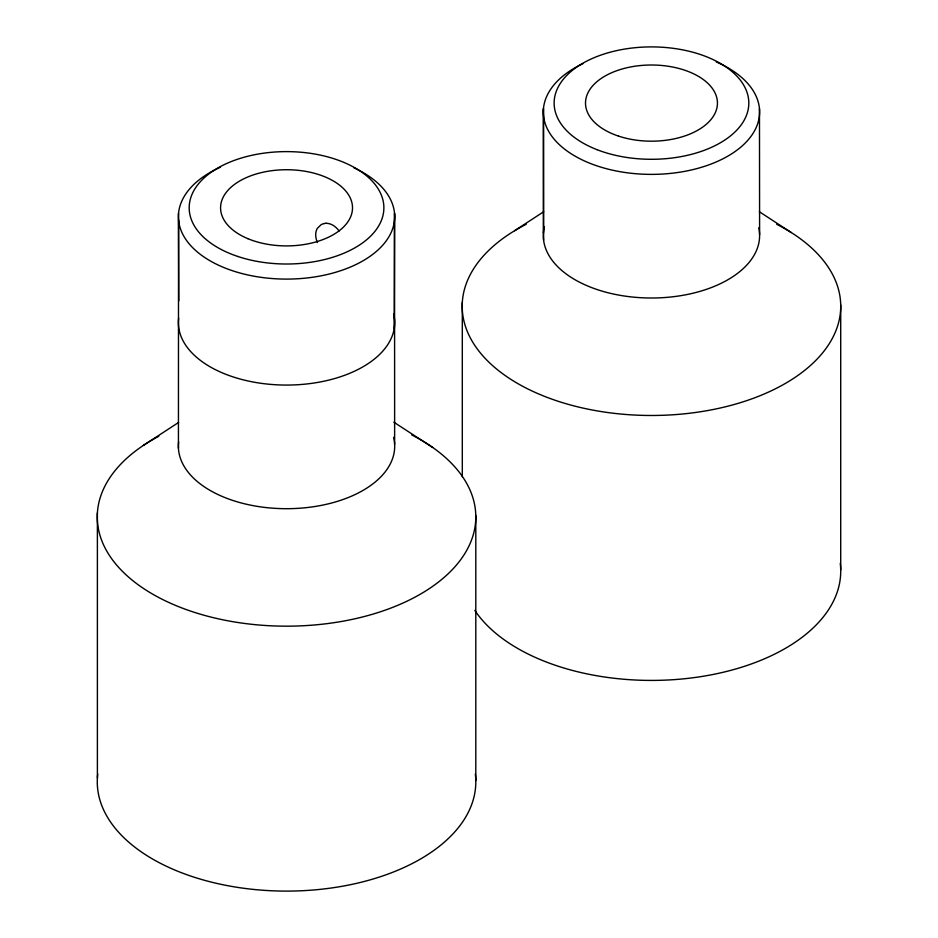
<?xml version="1.0" encoding="UTF-8"?>
<svg xmlns="http://www.w3.org/2000/svg" width="938" height="938" viewBox="0 0 938 938"><rect width="100%" height="100%" fill="white"/><g stroke="black" fill="none" stroke-linecap="round" stroke-linejoin="round"><path stroke-width="1.41" d="M178.525 219.914L178.431 448.212M543.419 232.788L543.454 108.656L543.606 240.187M394.218 328.488L394.546 213.383L394.64 444.284M143.362 445.433L178.642 422.417M514.61 230.725L543.688 211.73M323.891 223.561L326.154 223.221M393.843 422.182L432.664 447.449M759.334 211.718L791.25 232.542M178.525 213.383L178.806 300.84M759.475 108.667L759.604 234.641M840.718 304.967L840.718 569.894M475.801 515.572L475.801 780.51M462.305 302.482L462.305 476.656M97.388 512.934L97.388 777.86M475.332 774.026A189.277 109.277 0 0 1 286.536 891.1A189.277 109.277 0 0 1 97.751 774.026M411.759 434.951A189.277 109.277 0 0 1 423.906 592.066A189.277 109.277 0 0 1 151.51 593.473A189.277 109.277 0 0 1 158.803 436.252M393.597 437.366A108.151 62.447 0 0 1 290.393 508.654A108.151 62.447 0 0 1 178.654 441.798M393.597 313.726A108.151 62.447 0 0 1 290.393 385.026A108.151 62.447 0 0 1 178.654 318.158M353.802 167.75A108.151 62.447 0 0 1 365.515 259.31A108.151 62.447 0 0 1 206.512 258.654A108.151 62.447 0 0 1 220.489 167.198M317.443 242.543A20.812 14.527 43.9 0 1 317.314 228.38L321.101 224.698A22.149 15.606 62.8 0 1 323.915 223.631M326.166 223.303A20.871 14.938 74.4 0 1 339.134 231.006M840.249 563.339A189.277 109.277 0 0 1 692.643 677.799A189.277 109.277 0 0 1 474.804 610.368M776.676 224.264A189.277 109.277 0 0 1 788.061 381.848A189.277 109.277 0 0 1 514.868 381.848A189.277 109.277 0 0 1 526.241 224.264M758.772 227.782A108.151 62.447 0 0 1 650.503 298.003A108.151 62.447 0 0 1 544.403 226.679M716.28 61.943A108.151 62.447 0 0 1 732.519 153.269A108.151 62.447 0 0 1 573.54 155.239A108.151 62.447 0 0 1 583.002 63.585M237.865 256.484A97.341 56.198 0 0 0 383.877 207.814A97.341 56.198 0 0 0 237.865 159.143A97.341 56.198 0 0 0 237.865 256.484M247.831 238.662A65.977 38.095 0 0 0 352.16 211.754A65.977 38.095 0 0 0 259.627 173.038A65.977 38.095 0 0 0 247.831 238.662M596.908 149.634A97.341 56.198 0 0 0 748.559 107.108A97.341 56.198 0 0 0 608.926 52.551A97.341 56.198 0 0 0 596.908 149.634M618.47 136.08A65.977 38.095 0 0 0 717.441 103.098A65.977 38.095 0 0 0 618.47 70.115A65.977 38.095 0 0 0 618.47 136.08"/></g></svg>
